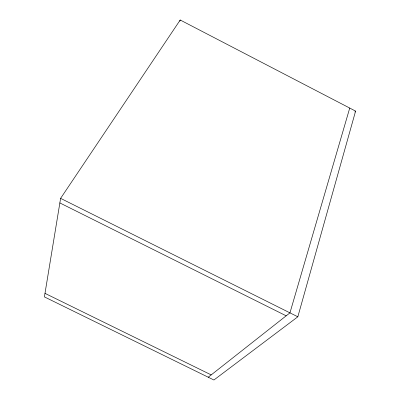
<?xml version="1.0" encoding="UTF-8"?>
<svg xmlns="http://www.w3.org/2000/svg" width="400" height="400" viewBox="0 0 400 400"><rect width="100%" height="100%" fill="white"/><g stroke="black" fill="none" stroke-linecap="round" stroke-linejoin="round"><path stroke-width="0.6" d="M60.61 198.36L44.405 296.9L213.91 380L297.835 316.79L355.595 111.11L180.215 20L60.61 198.36L297.835 316.79M349.735 108.065L289.95 312.855L208.245 377.22M179.82 21.155L180.215 20M354.835 112.04L355.595 111.11M44.985 293.355L211.2 374.89M59.855 202.93L286.18 315.82"/></g></svg>
